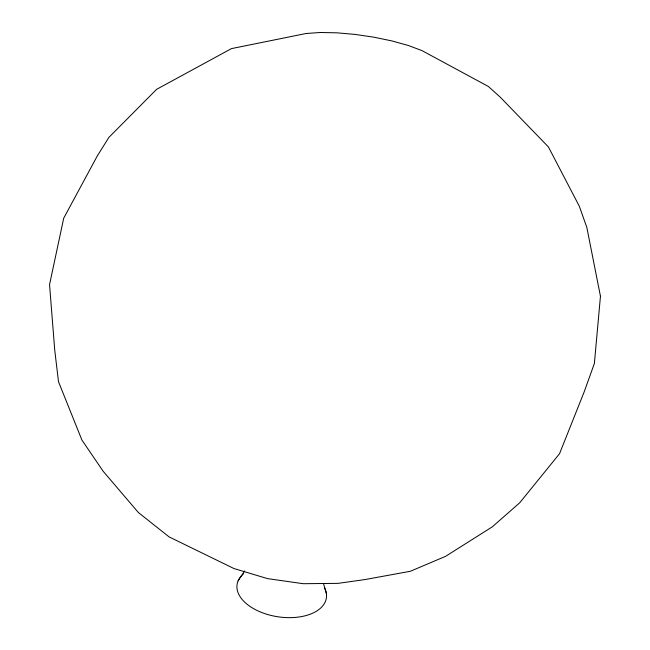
<?xml version="1.0" encoding="UTF-8"?>
<svg xmlns="http://www.w3.org/2000/svg" width="650" height="650" viewBox="0 0 650 650"><rect width="100%" height="100%" fill="white"/><g stroke="black" fill="none" stroke-linecap="round" stroke-linejoin="round"><path stroke-width="0.97" d="M238.087 580.921L244.676 570.903M323.554 583.781L326.381 593.466M324.334 587.47A45.159 25.821 8.6 0 1 276.567 616.566A45.159 25.821 8.6 0 1 243.441 573.852M600.454 296.246L594.376 363.488L584.228 391.755L559.528 453.724L519.724 502.783L492.253 526.866L445.608 556.327L410.337 571.277L365.162 579.532L338.073 583.359L303.282 583.708L267.572 578.63L233.992 568.555L169.114 536.916L138.344 512.501L103.123 471.218L81.916 440.058L58.484 381.664L54.738 350.123L49.546 284.611L63.716 218.181L97.305 155.919L108.924 137.369L156.577 89.359L231.449 48.612L306.142 33.491L320.255 32.5L336.96 32.825L355.225 34.426L373.953 37.196L392.023 40.958L408.363 45.508L421.948 50.586L488.369 86.474L500.094 97.021L548.381 146.9L579.296 206.188L586.836 227.443L600.454 296.246"/></g></svg>
